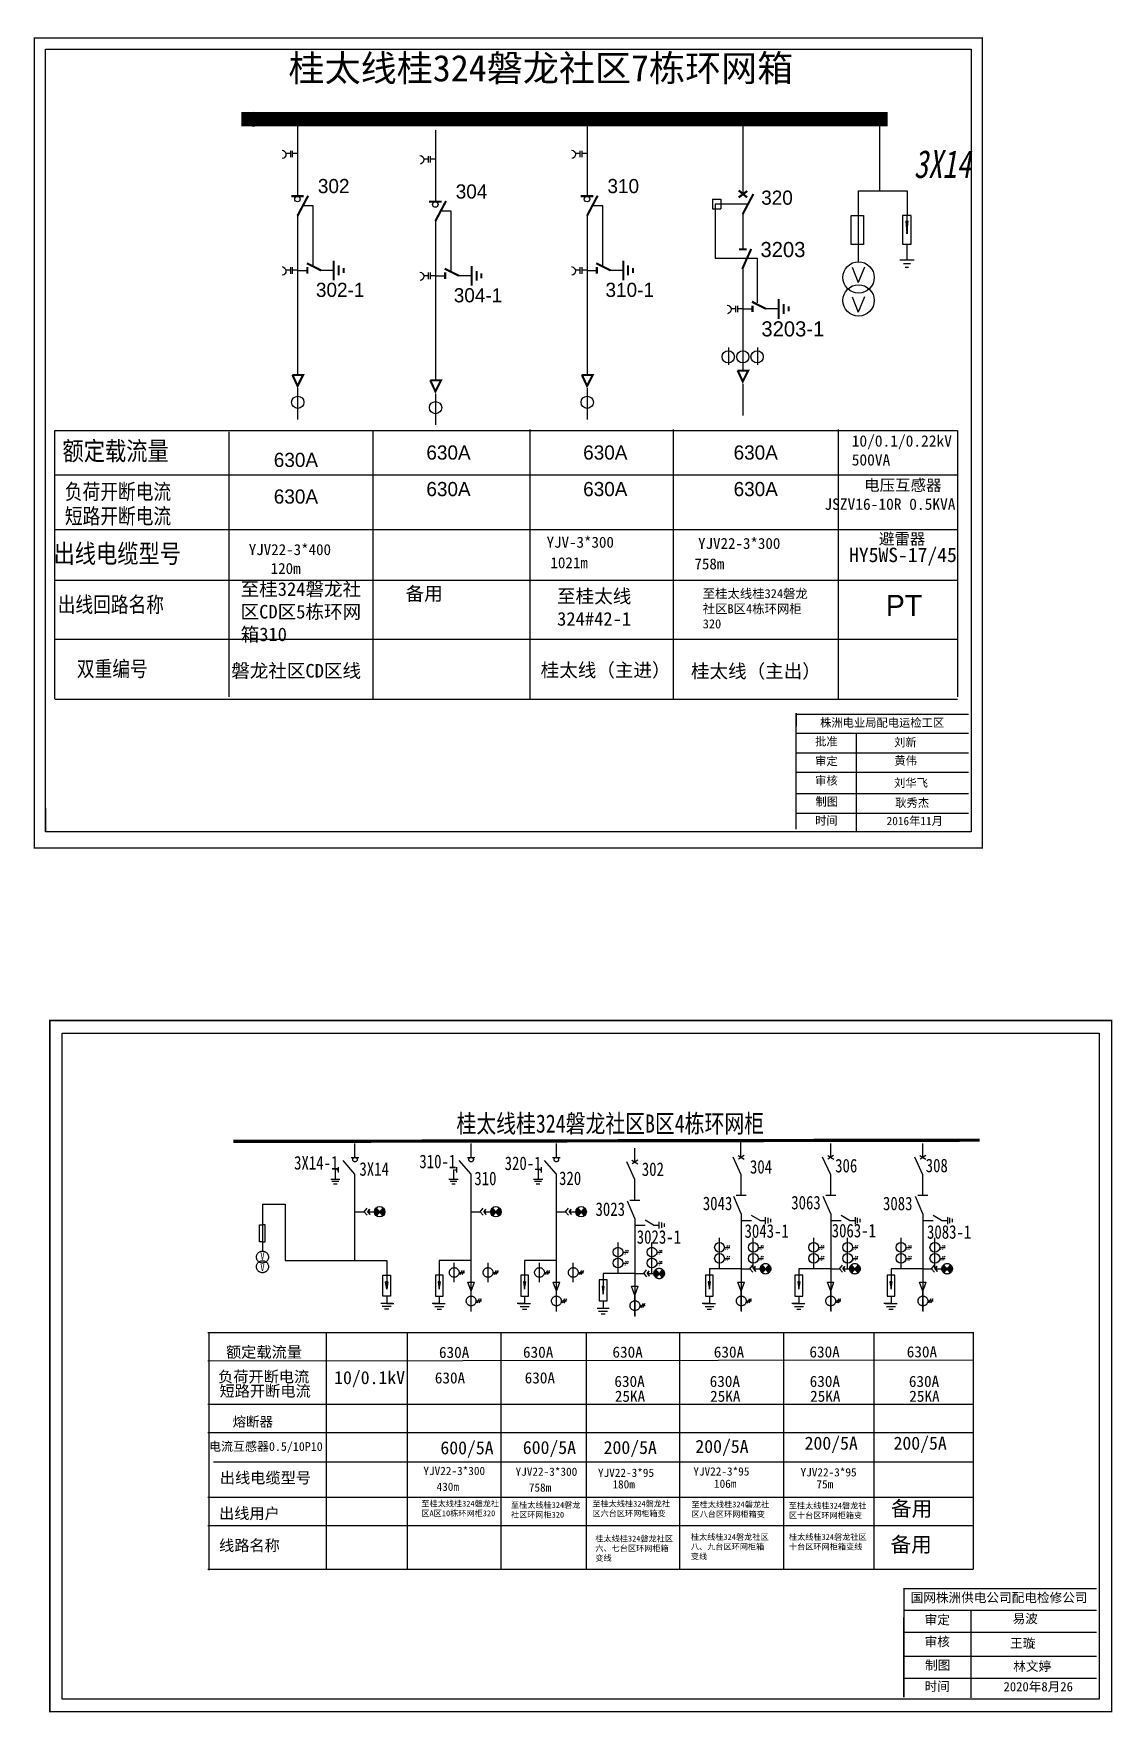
# Model space of a CAD drawing. Extents: x 1039 to 1471, y -261 to -62.
# Drawn here: x 1038.6 to 1166.1, y -260.8 to -62.3 of the extents above; entities that cross this region are included whole.
import ezdxf
from ezdxf.enums import TextEntityAlignment as Align

# ---------------------------------------------------------------- set-up
doc = ezdxf.new("R2010")
doc.units = 0
doc.header["$LTSCALE"] = 5
for name, pattern in [('ACAD_ISO02W100', [15, 12, -3]), ('CENTER', [50.8, 31.75, -6.35, 6.35, -6.35]), ('HIDDEN', [0.375, 0.25, -0.125]), ('JIS_02_1.2', [2.5, 1.25, -1.25])]:
    doc.linetypes.add(name, pattern=pattern)
doc.layers.get('0').update_dxf_attribs({"linetype": 'CONTINUOUS'})
doc.layers.add('2', color=7, linetype='CONTINUOUS')
doc.layers.add('MiniCADLayer', color=7, linetype='CONTINUOUS', lineweight=20)
doc.layers.add('粗实线', color=7, linetype='CONTINUOUS', lineweight=30)
doc.styles.add('HZ', font='', dxfattribs={"width": 0.75, "oblique": 9.998114})
doc.styles.add('hztxt_txtstyle_0.00_0_0', font='', dxfattribs={"bigfont": 'hztxt.shx'})
doc.styles.add('hztxt_txtstyle_1.88_0_0', font='', dxfattribs={"height": 1.875, "bigfont": 'hztxt.shx'})
doc.styles.add('hztxt_txtstyle_2.00_0_0', font='', dxfattribs={"height": 2, "bigfont": 'hztxt.shx'})
doc.styles.add('hztxt_txtstyle_2.34_0_0', font='', dxfattribs={"height": 2.34375, "bigfont": 'hztxt.shx'})
doc.styles.add('hztxt_txtstyle_2.81_0_0', font='', dxfattribs={"height": 2.8125, "bigfont": 'hztxt.shx'})
doc.styles.add('SimSun_txtstyle_1.50_0_0', font='', dxfattribs={"height": 1.5})
doc.styles.add('SimSun_txtstyle_1.91_0_0', font='', dxfattribs={"height": 1.905786})
doc.styles.add('SimSun_txtstyle_150.00_0_0150', font='', dxfattribs={"height": 150})
doc.styles.get("Standard").update_dxf_attribs({"font": '', "width": 0.8})
doc.styles.add('字体', font='', dxfattribs={"height": 2.5})
doc.styles.add('宋体', font='', dxfattribs={"width": 0.8})
doc.styles.add('黑体', font='simhei.ttf', dxfattribs={"width": 0.8})
doc.styles.get('HZ').set_extended_font_data('楷体_GB2312')
doc.styles.get('hztxt_txtstyle_0.00_0_0').set_extended_font_data('hztxt')
doc.styles.get('hztxt_txtstyle_1.88_0_0').set_extended_font_data('hztxt')
doc.styles.get('hztxt_txtstyle_2.00_0_0').set_extended_font_data('hztxt')
doc.styles.get('hztxt_txtstyle_2.34_0_0').set_extended_font_data('hztxt')
doc.styles.get('hztxt_txtstyle_2.81_0_0').set_extended_font_data('hztxt')
doc.styles.get('SimSun_txtstyle_1.50_0_0').set_extended_font_data('SimSun')
doc.styles.get('SimSun_txtstyle_1.91_0_0').set_extended_font_data('SimSun')
doc.styles.get('SimSun_txtstyle_150.00_0_0150').set_extended_font_data('SimSun')
doc.styles.get('Standard').set_extended_font_data('楷体_GB2312')
doc.styles.get('字体').set_extended_font_data('楷体_GB2312')
doc.styles.get('宋体').set_extended_font_data('SimSun')

# ---------------------------------------------------------------- blocks, each defined once
blk = doc.blocks.new('电流互感器')
at = {"layer": '粗实线', "lineweight": -3}
blk.add_line((15854, 52763), (15854, 52946), dxfattribs=at)
at = {"layer": '粗实线', "linetype": 'ByBlock', "ltscale": 0.2}
for p, q in [((15900, 52855), (15951, 52855)), ((15931, 52874), (15908, 52835)), ((15949, 52874), (15926, 52835))]:
    blk.add_line(p, q, dxfattribs=at)
at = {"layer": '粗实线', "lineweight": -3}
blk.add_circle((15854, 52855), 46.1, dxfattribs=at)
blk = doc.blocks.new('带电显示器')
at = {"layer": '粗实线', "lineweight": -3}
blk.add_hatch(color=256, dxfattribs=at).paths.add_polyline_path([(15820, 53430), (15829, 53455), (15809, 53430), (15829, 53405)])
at = {"layer": '粗实线'}
h = blk.add_hatch(color=256, dxfattribs=at)
h.paths.add_polyline_path([(15955, 53468, -0.220516), (15973, 53430, -0.220516), (15955, 53392), (15923, 53430)])
h.paths.add_polyline_path([(15891, 53392, -0.220516), (15874, 53430, -0.220516), (15891, 53468), (15923, 53430)])
for p, q in [((15694, 53430), (15776, 53430)), ((15776, 53430), (15804, 53463)), ((15776, 53430), (15804, 53396)), ((15809, 53430), (15829, 53455)), ((15809, 53430), (15829, 53405)), ((15809, 53430), (15876, 53430)), ((15955, 53392), (15891, 53468)), ((15955, 53468), (15891, 53392))]:
    blk.add_line(p, q, dxfattribs=at)
at = {"layer": '粗实线', "lineweight": -3}
for p, q in [((15809, 53430), (15816, 53430)), ((15820, 53430), (15829, 53455)), ((15820, 53430), (15829, 53405))]:
    blk.add_line(p, q, dxfattribs=at)
at = {"layer": '粗实线'}
blk.add_circle((15923, 53430), 49.7, dxfattribs=at)
blk = doc.blocks.new('接地刀')
at = {"layer": '粗实线', "color": 0}
for p, q in [((15477, 53739), (15565, 53739)), ((15488, 53719), (15553, 53719)), ((15521, 53827), (15521, 53739)), ((15504, 53694), (15537, 53694))]:
    blk.add_line(p, q, dxfattribs=at)
at = {"layer": '粗实线', "color": 0, "linetype": 'HIDDEN'}
blk.add_line((15521, 53827), (15549, 53827), dxfattribs=at)
at = {"layer": '粗实线'}
blk.add_line((15549, 53853), (15549, 53802), dxfattribs=at)
blk = doc.blocks.new('JD')
for points in [[(-2, 0.2), (-2, -0.2), (2, 0.2), (2, -0.2)], [(1, -1.2), (1, -0.8), (-1, -1.2), (-1, -0.8)], [(-0.5, -1.8), (-0.5, -2.2), (0.5, -1.8), (0.5, -2.2)]]:
    blk.add_trace(points)

msp = doc.modelspace()

# ---------------------------------------------------------------- hatches: boundary and pattern name
at = {"linetype": 'ACAD_ISO02W100'}
h = msp.add_hatch(color=7, dxfattribs=at)
h.paths.add_polyline_path([(1112.96, -208.4, -0.220516), (1113.18, -208.87, -0.220516), (1112.96, -209.34), (1112.56, -208.87)])
h.paths.add_polyline_path([(1112.16, -209.34, -0.220516), (1111.94, -208.87, -0.220516), (1112.16, -208.4), (1112.56, -208.87)])
at = {"linetype": 'ACAD_ISO02W100', "lineweight": -3}
for points in [[(1123.84, -208.31), (1123.96, -208.62), (1123.7, -208.31), (1123.96, -208)], [(1134.4, -208.31), (1134.52, -208.62), (1134.26, -208.31), (1134.52, -208)], [(1145.3, -208.31), (1145.41, -208.62), (1145.15, -208.31), (1145.41, -208)], [(1111.27, -208.87), (1111.39, -209.18), (1111.13, -208.87), (1111.39, -208.56)]]:
    msp.add_hatch(color=7, dxfattribs=at).paths.add_polyline_path(points)
at = {"linetype": 'ACAD_ISO02W100'}
h = msp.add_hatch(color=7, dxfattribs=at)
h.paths.add_polyline_path([(1125.53, -207.84, -0.220516), (1125.75, -208.31, -0.220516), (1125.53, -208.79), (1125.13, -208.31)])
h.paths.add_polyline_path([(1124.73, -208.79, -0.220516), (1124.51, -208.31, -0.220516), (1124.73, -207.84), (1125.13, -208.31)])
h = msp.add_hatch(color=7, dxfattribs=at)
h.paths.add_polyline_path([(1136.09, -207.84, -0.220516), (1136.31, -208.31, -0.220516), (1136.09, -208.79), (1135.69, -208.31)])
h.paths.add_polyline_path([(1135.29, -208.79, -0.220516), (1135.07, -208.31, -0.220516), (1135.29, -207.84), (1135.69, -208.31)])
h = msp.add_hatch(color=7, dxfattribs=at)
h.paths.add_polyline_path([(1146.99, -207.84, -0.220516), (1147.21, -208.31, -0.220516), (1146.99, -208.79), (1146.59, -208.31)])
h.paths.add_polyline_path([(1146.18, -208.79, -0.220516), (1145.96, -208.31, -0.220516), (1146.18, -207.84), (1146.59, -208.31)])
for points in [[(1080.37, -210.74), (1080.5, -209.85), (1080.37, -209.85), (1080.23, -209.85)], [(1086.58, -210.74), (1086.45, -209.85), (1086.58, -209.85), (1086.72, -209.85)], [(1096.66, -210.74), (1096.52, -209.85), (1096.66, -209.85), (1096.79, -209.85)], [(1118.51, -210.74), (1118.37, -209.85), (1118.51, -209.85), (1118.64, -209.85)], [(1129.07, -210.74), (1128.94, -209.85), (1129.07, -209.85), (1129.21, -209.85)], [(1139.96, -210.74), (1139.83, -209.85), (1139.96, -209.85), (1140.1, -209.85)], [(1105.94, -211.3), (1105.81, -210.4), (1105.94, -210.4), (1106.08, -210.4)]]:
    msp.add_hatch(color=7, dxfattribs=at).paths.add_polyline_path(points)

# ---------------------------------------------------------------- linework, layer by layer
for p, q in [((1069.82, -73.07), (1069.82, -81.48)), ((1104.04, -73.07), (1104.04, -81.48)), ((1122.43, -72.81), (1122.43, -81.29)), ((1086.11, -73.71), (1086.11, -82.12)), ((1118.86, -81.87), (1118.86, -82.99)), ((1118.86, -81.87), (1119.86, -81.87)), ((1118.86, -82.99), (1119.86, -82.99)), ((1119.86, -81.87), (1119.86, -82.99)), ((1069.82, -83.76), (1069.82, -102.69)), ((1086.11, -84.4), (1086.11, -103.33)), ((1104.04, -83.76), (1104.04, -102.69)), ((1122.43, -83.57), (1122.43, -87.72)), ((1069.82, -90.28), (1070.98, -90.28)), ((1072.5, -90.25), (1074.07, -90.25)), ((1086.11, -90.92), (1087.27, -90.92)), ((1088.79, -90.89), (1090.36, -90.89)), ((1104.04, -90.28), (1105.2, -90.28)), ((1106.71, -90.25), (1108.29, -90.25)), ((1122.43, -89.8), (1122.43, -102.05)), ((1122.43, -94.83), (1123.59, -94.83)), ((1125.1, -94.8), (1126.68, -94.8)), ((1120.77, -99.39), (1120.77, -101.43)), ((1124.17, -99.39), (1124.17, -101.43)), ((1097.29, -109.11), (1097.29, -140.99)), ((1114.21, -109.11), (1114.21, -140.99)), ((1133.72, -109.11), (1133.72, -140.99)), ((1041.15, -140.93), (1041.16, -109.21)), ((1041.16, -109.21), (1147.83, -109.21)), ((1061.69, -109.38), (1061.69, -140.68)), ((1147.83, -109.21), (1147.83, -140.68)), ((1041.21, -114.44), (1147.84, -114.44)), ((1041.21, -120.93), (1147.84, -120.93)), ((1041.21, -126.9), (1147.84, -126.9)), ((1147.83, -133.93), (1041.15, -133.93)), ((1147.83, -141), (1041.15, -141)), ((1149.43, -156.65), (1040.03, -156.65))]:
    msp.add_line(p, q)
at = {"linetype": 'ByBlock'}
msp.add_line((1136.07, -80.87), (1136.07, -89.26), dxfattribs=at)
at = {"linetype": 'ACAD_ISO02W100'}
for p, q in [((1119.18, -82.45), (1119.18, -88.84)), ((1122.93, -82.45), (1119.18, -82.45)), ((1119.18, -88.84), (1124.13, -88.84)), ((1124.13, -88.84), (1124.13, -94.11))]:
    msp.add_line(p, q, dxfattribs=at)
at = {"linetype": 'CENTER'}
for p, q in [((1069.83, -104.22), (1069.83, -107.9)), ((1086.12, -104.86), (1086.12, -108.54)), ((1104.04, -104.22), (1104.04, -107.9)), ((1122.44, -103.7), (1122.44, -107.42))]:
    msp.add_line(p, q, dxfattribs=at)
at = {"color": 0, "linetype": 'Continuous'}
for p, q in [((1078.71, -109.2), (1078.71, -140.98)), ((1141.49, -246.1), (1164.24, -246.1)), ((1141.49, -248.69), (1164.24, -248.69)), ((1149.39, -248.75), (1149.39, -259.03)), ((1141.49, -251.28), (1164.24, -251.28)), ((1141.49, -254.11), (1164.24, -254.11)), ((1141.49, -256.7), (1164.24, -256.7))]:
    msp.add_line(p, q, dxfattribs=at)
at = {"color": 7, "linetype": 'Continuous'}
for p, q in [((1128.8, -144.99), (1149.12, -144.99)), ((1135.85, -144.99), (1135.85, -156.54)), ((1128.8, -147.31), (1149.12, -147.31)), ((1128.8, -149.62), (1149.12, -149.62)), ((1128.8, -152.14), (1149.12, -152.14)), ((1128.8, -154.46), (1149.12, -154.46))]:
    msp.add_line(p, q, dxfattribs=at)
at = {"color": 1}
msp.add_line((1040.03, -153.86), (1040.03, -156.65), dxfattribs=at)
at = {"color": 7, "linetype": 'ACAD_ISO02W100'}
for p, q in [((1076.61, -195.14), (1076.61, -193.52)), ((1090.34, -195.14), (1090.34, -193.52)), ((1100.42, -195.14), (1100.42, -193.52)), ((1100.42, -195.14), (1100.42, -193.52)), ((1109.7, -195.69), (1109.7, -194.07)), ((1109.7, -195.69), (1109.7, -194.07)), ((1122.21, -195.01), (1122.21, -193.39)), ((1132.83, -195.14), (1132.83, -193.52)), ((1132.83, -195.14), (1132.83, -193.52)), ((1143.73, -195.14), (1143.73, -193.52)), ((1143.73, -195.14), (1143.73, -193.52)), ((1076.61, -197.12), (1075.21, -195.52)), ((1076.17, -195.14), (1077.05, -195.14)), ((1090.34, -197.12), (1088.94, -195.52)), ((1089.9, -195.14), (1090.78, -195.14)), ((1100.42, -197.12), (1099.01, -195.52)), ((1099.97, -195.14), (1100.86, -195.14)), ((1109.7, -197.77), (1108.75, -195.68)), ((1109.35, -195.47), (1110.06, -195.91)), ((1110.04, -195.48), (1109.36, -195.91)), ((1122.27, -197.22), (1121.32, -195.13)), ((1121.91, -194.92), (1122.62, -195.35)), ((1122.6, -194.92), (1121.93, -195.35)), ((1132.83, -197.22), (1131.88, -195.13)), ((1132.48, -194.92), (1133.19, -195.35)), ((1133.17, -194.92), (1132.49, -195.35)), ((1143.73, -197.22), (1142.77, -195.13)), ((1143.37, -194.92), (1144.08, -195.35)), ((1144.06, -194.92), (1143.39, -195.35)), ((1076.61, -207.35), (1076.61, -197.12)), ((1090.34, -213.38), (1090.34, -197.12)), ((1100.42, -213.38), (1100.42, -197.12)), ((1109.7, -200.19), (1109.7, -197.77)), ((1122.27, -199.63), (1122.27, -197.22)), ((1132.83, -199.63), (1132.83, -197.22)), ((1143.73, -199.63), (1143.73, -197.22)), ((1109.7, -202.37), (1108.83, -200.33)), ((1109.11, -200.19), (1110.29, -200.19)), ((1122.27, -201.81), (1121.39, -199.77)), ((1121.68, -199.63), (1122.86, -199.63)), ((1132.83, -201.81), (1131.96, -199.77)), ((1132.24, -199.63), (1133.42, -199.63)), ((1143.73, -201.81), (1142.85, -199.77)), ((1143.13, -199.63), (1144.32, -199.63)), ((1065.68, -200.68), (1065.68, -206.22)), ((1065.68, -200.68), (1068.38, -200.68)), ((1068.38, -200.68), (1068.38, -207.35)), ((1109.7, -202.37), (1109.7, -213.94)), ((1122.27, -201.81), (1122.27, -213.38)), ((1124.48, -202.61), (1123.49, -202.01)), ((1125.09, -202.2), (1125.09, -203.02)), ((1125.4, -202.29), (1125.4, -202.93)), ((1125.72, -202.42), (1125.72, -202.79)), ((1132.83, -201.81), (1132.83, -213.38)), ((1135.04, -202.61), (1134.05, -202.01)), ((1135.71, -202.2), (1135.71, -203.02)), ((1135.96, -202.29), (1135.96, -202.93)), ((1136.28, -202.42), (1136.28, -202.79)), ((1143.73, -201.81), (1143.73, -213.38)), ((1145.94, -202.61), (1144.94, -202.01)), ((1146.62, -202.2), (1146.62, -203.02)), ((1146.86, -202.29), (1146.86, -202.93)), ((1147.17, -202.42), (1147.17, -202.79)), ((1065.35, -205.12), (1065.35, -203.11)), ((1065.35, -203.11), (1065.68, -203.11)), ((1066.02, -203.11), (1065.68, -203.11)), ((1066.02, -205.12), (1066.02, -203.11)), ((1109.7, -203.17), (1110.92, -203.17)), ((1111.91, -203.17), (1110.92, -202.57)), ((1111.91, -203.17), (1112.52, -203.17)), ((1111.91, -203.17), (1112.53, -203.17)), ((1112.53, -202.76), (1112.53, -203.57)), ((1112.83, -202.85), (1112.83, -203.48)), ((1113.15, -202.98), (1113.15, -203.35)), ((1122.27, -202.61), (1123.49, -202.61)), ((1124.48, -202.61), (1125.09, -202.61)), ((1124.48, -202.61), (1125.09, -202.61)), ((1132.83, -202.61), (1134.05, -202.61)), ((1135.04, -202.61), (1135.66, -202.61)), ((1135.04, -202.61), (1135.66, -202.61)), ((1143.73, -202.61), (1144.95, -202.61)), ((1145.94, -202.61), (1146.55, -202.61)), ((1145.94, -202.61), (1146.55, -202.61)), ((1065.68, -205.12), (1065.35, -205.12)), ((1065.68, -205.12), (1066.02, -205.12)), ((1068.38, -207.35), (1076.61, -207.35)), ((1076.61, -207.35), (1080.37, -207.35)), ((1080.37, -207.35), (1080.37, -210.29)), ((1090.34, -207.35), (1086.58, -207.35)), ((1086.58, -207.35), (1086.58, -210.29)), ((1100.42, -207.35), (1096.66, -207.35)), ((1096.66, -207.35), (1096.66, -210.29)), ((1112.96, -208.4), (1112.16, -209.34)), ((1112.96, -209.34), (1112.16, -208.4)), ((1122.27, -208.31), (1118.51, -208.31)), ((1118.51, -208.31), (1118.51, -210.29)), ((1122.27, -208.31), (1123.29, -208.31)), ((1123.29, -208.31), (1123.64, -207.9)), ((1123.29, -208.31), (1123.64, -208.73)), ((1123.7, -208.31), (1123.96, -208)), ((1123.7, -208.31), (1124.54, -208.31)), ((1123.7, -208.31), (1123.96, -208.62)), ((1125.53, -207.84), (1124.73, -208.79)), ((1125.53, -208.79), (1124.73, -207.84)), ((1132.83, -208.31), (1129.07, -208.31)), ((1129.07, -208.31), (1129.07, -210.29)), ((1132.83, -208.31), (1133.86, -208.31)), ((1133.86, -208.31), (1134.21, -207.9)), ((1133.86, -208.31), (1134.21, -208.73)), ((1134.26, -208.31), (1134.52, -208)), ((1134.26, -208.31), (1135.1, -208.31)), ((1134.26, -208.31), (1134.52, -208.62)), ((1136.09, -207.84), (1135.29, -208.79)), ((1136.09, -208.79), (1135.29, -207.84)), ((1143.73, -208.31), (1139.96, -208.31)), ((1139.96, -208.31), (1139.96, -210.29)), ((1143.73, -208.31), (1144.75, -208.31)), ((1144.75, -208.31), (1145.1, -207.9)), ((1144.75, -208.31), (1145.1, -208.73)), ((1145.15, -208.31), (1145.41, -208)), ((1145.15, -208.31), (1146, -208.31)), ((1145.15, -208.31), (1145.41, -208.62)), ((1146.99, -207.84), (1146.18, -208.79)), ((1146.99, -208.79), (1146.18, -207.84)), ((1079.91, -209.07), (1080.82, -209.07)), ((1079.91, -211.54), (1079.91, -209.07)), ((1080.37, -209.85), (1080.23, -209.85)), ((1080.37, -210.74), (1080.23, -209.85)), ((1080.37, -209.85), (1080.5, -209.85)), ((1080.5, -209.85), (1080.37, -210.74)), ((1080.82, -209.07), (1080.82, -211.54)), ((1086.12, -209.07), (1086.12, -211.54)), ((1087.04, -209.07), (1086.12, -209.07)), ((1086.45, -209.85), (1086.58, -210.74)), ((1086.58, -209.85), (1086.45, -209.85)), ((1086.58, -210.74), (1086.72, -209.85)), ((1086.58, -209.85), (1086.72, -209.85)), ((1087.04, -211.54), (1087.04, -209.07)), ((1090.34, -210.98), (1089.95, -209.89)), ((1089.95, -209.89), (1090.73, -209.89)), ((1090.34, -210.98), (1090.73, -209.89)), ((1096.2, -209.07), (1096.2, -211.54)), ((1097.11, -209.07), (1096.2, -209.07)), ((1096.52, -209.85), (1096.66, -210.74)), ((1096.66, -209.85), (1096.52, -209.85)), ((1096.66, -210.74), (1096.79, -209.85)), ((1096.66, -209.85), (1096.79, -209.85)), ((1097.11, -211.54), (1097.11, -209.07)), ((1100.02, -209.89), (1100.81, -209.89)), ((1100.42, -210.98), (1100.02, -209.89)), ((1100.42, -210.98), (1100.81, -209.89)), ((1105.48, -209.63), (1105.48, -212.09)), ((1106.4, -209.63), (1105.48, -209.63)), ((1109.7, -208.87), (1105.94, -208.87)), ((1105.94, -208.87), (1105.94, -210.85)), ((1106.4, -212.09), (1106.4, -209.63)), ((1109.7, -211.46), (1109.31, -210.37)), ((1109.31, -210.37), (1110.09, -210.37)), ((1109.7, -208.87), (1110.73, -208.87)), ((1109.7, -211.46), (1110.09, -210.37)), ((1110.73, -208.87), (1111.08, -208.45)), ((1110.73, -208.87), (1111.08, -209.28)), ((1111.13, -208.87), (1111.39, -208.56)), ((1111.13, -208.87), (1111.97, -208.87)), ((1111.13, -208.87), (1111.39, -209.18)), ((1118.05, -209.07), (1118.05, -211.54)), ((1118.96, -209.07), (1118.05, -209.07)), ((1118.37, -209.85), (1118.51, -210.74)), ((1118.51, -209.85), (1118.37, -209.85)), ((1118.51, -210.74), (1118.64, -209.85)), ((1118.51, -209.85), (1118.64, -209.85)), ((1118.96, -211.54), (1118.96, -209.07)), ((1122.27, -210.98), (1121.87, -209.89)), ((1121.87, -209.89), (1122.66, -209.89)), ((1122.27, -210.98), (1122.66, -209.89)), ((1128.61, -209.07), (1128.61, -211.54)), ((1129.53, -209.07), (1128.61, -209.07)), ((1128.94, -209.85), (1129.07, -210.74)), ((1129.07, -209.85), (1128.94, -209.85)), ((1129.07, -210.74), (1129.21, -209.85)), ((1129.07, -209.85), (1129.21, -209.85)), ((1129.53, -211.54), (1129.53, -209.07)), ((1132.83, -210.98), (1132.44, -209.89)), ((1132.44, -209.89), (1133.22, -209.89)), ((1132.83, -210.98), (1133.22, -209.89)), ((1139.51, -209.07), (1139.51, -211.54)), ((1140.42, -209.07), (1139.51, -209.07)), ((1139.83, -209.85), (1139.96, -210.74)), ((1139.96, -209.85), (1139.83, -209.85)), ((1139.96, -210.74), (1140.1, -209.85)), ((1139.96, -209.85), (1140.1, -209.85)), ((1140.42, -211.54), (1140.42, -209.07)), ((1143.73, -210.98), (1143.33, -209.89)), ((1143.33, -209.89), (1144.12, -209.89)), ((1143.73, -210.98), (1144.12, -209.89)), ((1080.82, -211.54), (1079.91, -211.54)), ((1080.37, -211.54), (1080.37, -212.41)), ((1086.12, -211.54), (1087.04, -211.54)), ((1086.58, -211.54), (1086.58, -212.41)), ((1096.2, -211.54), (1097.11, -211.54)), ((1096.66, -211.54), (1096.66, -212.41)), ((1105.48, -212.09), (1106.4, -212.09)), ((1105.81, -210.4), (1105.94, -211.3)), ((1105.94, -210.4), (1105.81, -210.4)), ((1105.94, -211.3), (1106.08, -210.4)), ((1105.94, -210.4), (1106.08, -210.4)), ((1105.94, -212.09), (1105.94, -212.96)), ((1118.05, -211.54), (1118.96, -211.54)), ((1118.51, -211.54), (1118.51, -212.41)), ((1128.61, -211.54), (1129.53, -211.54)), ((1129.07, -211.54), (1129.07, -212.41)), ((1139.51, -211.54), (1140.42, -211.54)), ((1139.96, -211.54), (1139.96, -212.41)), ((1081.08, -212.41), (1079.66, -212.41)), ((1080.9, -212.76), (1079.84, -212.76)), ((1080.62, -213.08), (1080.12, -213.08)), ((1080.37, -212.41), (1081.22, -212.41)), ((1086.58, -212.41), (1085.72, -212.41)), ((1085.87, -212.41), (1087.29, -212.41)), ((1086.05, -212.76), (1087.11, -212.76)), ((1086.33, -213.08), (1086.83, -213.08)), ((1096.66, -212.41), (1095.8, -212.41)), ((1095.95, -212.41), (1097.36, -212.41)), ((1096.13, -212.76), (1097.19, -212.76)), ((1096.4, -213.08), (1096.91, -213.08)), ((1105.23, -212.96), (1106.65, -212.96)), ((1105.41, -213.32), (1106.47, -213.32)), ((1105.69, -213.63), (1106.19, -213.63)), ((1118.51, -212.41), (1117.65, -212.41)), ((1117.8, -212.41), (1119.21, -212.41)), ((1117.98, -212.76), (1119.04, -212.76)), ((1118.25, -213.08), (1118.76, -213.08)), ((1129.07, -212.41), (1128.22, -212.41)), ((1128.36, -212.41), (1129.78, -212.41)), ((1128.54, -212.76), (1129.6, -212.76)), ((1128.82, -213.08), (1129.32, -213.08)), ((1139.96, -212.41), (1139.11, -212.41)), ((1139.26, -212.41), (1140.67, -212.41)), ((1139.43, -212.76), (1140.49, -212.76)), ((1139.71, -213.08), (1140.22, -213.08))]:
    msp.add_line(p, q, dxfattribs=at)
at = {"color": 7, "linetype": 'ACAD_ISO02W100', "lineweight": -3}
for p, q in [((1088.34, -209.89), (1088.34, -207.61)), ((1092.34, -209.89), (1092.34, -207.61)), ((1098.42, -209.89), (1098.42, -207.61)), ((1102.41, -209.89), (1102.41, -207.61)), ((1123.7, -208.31), (1123.79, -208.31)), ((1123.84, -208.31), (1123.96, -208)), ((1123.84, -208.31), (1123.96, -208.62)), ((1134.26, -208.31), (1134.35, -208.31)), ((1134.4, -208.31), (1134.52, -208)), ((1134.4, -208.31), (1134.52, -208.62)), ((1145.15, -208.31), (1145.25, -208.31)), ((1145.3, -208.31), (1145.41, -208)), ((1145.3, -208.31), (1145.41, -208.62)), ((1111.13, -208.87), (1111.22, -208.87)), ((1111.27, -208.87), (1111.39, -208.56)), ((1111.27, -208.87), (1111.39, -209.18)), ((1090.34, -213.26), (1090.34, -210.98)), ((1100.42, -213.26), (1100.42, -210.98)), ((1109.7, -213.82), (1109.7, -211.53)), ((1122.27, -213.26), (1122.27, -210.98)), ((1132.83, -213.26), (1132.83, -210.98)), ((1143.73, -213.26), (1143.73, -210.98))]:
    msp.add_line(p, q, dxfattribs=at)
at = {"color": 7, "linetype": 'ACAD_ISO02W100', "ltscale": 0.2}
for p, q in [((1090.34, -209.89), (1090.34, -207.35)), ((1100.42, -209.89), (1100.42, -207.35)), ((1088.92, -208.75), (1089.56, -208.75)), ((1089.3, -208.51), (1089.02, -209)), ((1089.52, -208.51), (1089.24, -209)), ((1092.92, -208.75), (1093.55, -208.75)), ((1093.3, -208.51), (1093.01, -209)), ((1093.52, -208.51), (1093.23, -209)), ((1098.99, -208.75), (1099.63, -208.75)), ((1099.38, -208.51), (1099.09, -209)), ((1099.6, -208.51), (1099.31, -209)), ((1102.99, -208.75), (1103.63, -208.75)), ((1103.37, -208.51), (1103.09, -209)), ((1103.6, -208.51), (1103.31, -209)), ((1090.92, -212.12), (1091.55, -212.12)), ((1091.3, -211.87), (1091.01, -212.36)), ((1091.52, -211.87), (1091.24, -212.36)), ((1100.99, -212.12), (1101.63, -212.12)), ((1101.38, -211.87), (1101.09, -212.36)), ((1101.6, -211.87), (1101.31, -212.36)), ((1122.84, -212.12), (1123.48, -212.12)), ((1123.23, -211.87), (1122.94, -212.36)), ((1123.45, -211.87), (1123.16, -212.36)), ((1133.41, -212.12), (1134.04, -212.12)), ((1133.79, -211.87), (1133.5, -212.36)), ((1134.01, -211.87), (1133.73, -212.36)), ((1144.3, -212.12), (1144.94, -212.12)), ((1144.68, -211.87), (1144.4, -212.36)), ((1144.91, -211.87), (1144.62, -212.36)), ((1110.28, -212.67), (1110.91, -212.67)), ((1110.66, -212.43), (1110.37, -212.92)), ((1110.88, -212.43), (1110.6, -212.92))]:
    msp.add_line(p, q, dxfattribs=at)
at = {"color": 7}
for p, q in [((1059.24, -215.83), (1149.67, -215.85)), ((1059.36, -215.97), (1059.36, -243.96)), ((1073.2, -215.84), (1073.2, -243.83)), ((1082.8, -215.84), (1082.8, -243.83)), ((1093.86, -215.84), (1093.86, -243.83)), ((1103.92, -215.84), (1103.92, -243.83)), ((1114.96, -215.84), (1114.96, -243.83)), ((1127.25, -215.84), (1127.25, -243.83)), ((1137.93, -215.84), (1137.93, -243.83)), ((1149.67, -215.82), (1149.67, -243.83)), ((1059.24, -219.18), (1149.67, -219.07)), ((1059.24, -224.33), (1149.67, -224.33)), ((1059.24, -227.67), (1149.67, -227.67)), ((1059.9, -231.15), (1149.67, -231.15)), ((1059.24, -235.32), (1149.67, -235.32)), ((1059.24, -238.67), (1149.67, -238.67)), ((1059.24, -243.83), (1149.67, -243.83))]:
    msp.add_line(p, q, dxfattribs=at)
at = {"color": 7, "linetype": 'Continuous', "const_width": 0.163}
msp.add_lwpolyline([(1038.72, -62.8), (1150.75, -62.8), (1150.75, -158.56), (1038.72, -158.56)], close=True, dxfattribs=at)
at = {"linetype": 'Continuous'}
msp.add_lwpolyline([(1040.03, -156.65), (1040.03, -64.12), (1149.43, -64.12), (1149.43, -156.65), (1149.38, -156.65)], dxfattribs=at)
for points, const_width in [([(1063.17, -72.4), (1139.58, -72.4)], 1.67), ([(1069.82, -83.83), (1071.08, -81.45)], 0.251), ([(1104.04, -83.83), (1105.29, -81.45)], 0.251), ([(1121.95, -81.66), (1122.97, -80.9)], 0.251), ([(1121.96, -80.83), (1122.95, -81.65)], 0.251), ([(1122.43, -83.64), (1123.69, -81.26)], 0.251), ([(1069.08, -81.51), (1070.56, -81.51)], 0.251), ([(1085.37, -82.15), (1086.85, -82.15)], 0.251), ([(1086.11, -84.47), (1087.37, -82.08)], 0.251), ([(1103.3, -81.51), (1104.78, -81.51)], 0.251), ([(1121.98, -87.79), (1122.91, -87.79)], 0.251), ([(1122.38, -90.11), (1123.44, -87.74)], 0.251), ([(1070.92, -89.44), (1072.59, -90.28)], 0.251), ([(1070.98, -89.9), (1070.98, -90.67)], 0.251), ([(1087.21, -90.08), (1088.88, -90.92)], 0.251), ([(1087.27, -90.53), (1087.27, -91.31)], 0.251), ([(1105.13, -89.44), (1106.81, -90.28)], 0.251), ([(1105.2, -89.9), (1105.2, -90.67)], 0.251), ([(1123.53, -93.99), (1125.2, -94.83)], 0.251), ([(1123.59, -94.44), (1123.59, -95.22)], 0.251), ([(1069.21, -102.65), (1070.48, -102.65), (1069.83, -103.95), (1069.22, -102.63)], 0.251), ([(1085.5, -103.29), (1086.77, -103.29), (1086.12, -104.59), (1085.51, -103.27)], 0.251), ([(1103.42, -102.65), (1104.7, -102.65), (1104.04, -103.95), (1103.43, -102.63)], 0.251), ([(1121.82, -102.13), (1123.09, -102.13), (1122.44, -103.42), (1121.83, -102.1)], 0.251), ([(1062.23, -193.26), (1150.42, -193.11)], 0.384)]:
    msp.add_lwpolyline(points, dxfattribs=dict(const_width=const_width))
for points in [[(1068, -76.05, -0.877934), (1068.02, -77.07)], [(1084.29, -76.69, -0.877934), (1084.31, -77.71)], [(1102.21, -76.05, -0.877934), (1102.23, -77.07)], [(1068, -89.84, -0.877934), (1068.02, -90.86)], [(1084.29, -90.48, -0.877934), (1084.31, -91.49)], [(1102.21, -89.84, -0.877934), (1102.23, -90.86)], [(1120.61, -94.39, -0.877934), (1120.63, -95.4)]]:
    msp.add_lwpolyline(points, format="xyb")
for points in [[(1068.98, -76.48), (1068.45, -76.48)], [(1068.98, -76.13), (1068.98, -76.89)], [(1069.21, -76.13), (1069.21, -76.89)], [(1069.82, -76.48), (1069.21, -76.48)], [(1085.27, -77.12), (1084.74, -77.12)], [(1085.27, -76.77), (1085.27, -77.53)], [(1085.5, -76.77), (1085.5, -77.53)], [(1086.11, -77.12), (1085.5, -77.12)], [(1103.19, -76.48), (1102.66, -76.48)], [(1103.19, -76.13), (1103.19, -76.89)], [(1103.43, -76.13), (1103.43, -76.89)], [(1104.03, -76.48), (1103.43, -76.48)], [(1068.98, -90.27), (1068.45, -90.27)], [(1068.98, -89.92), (1068.98, -90.68)], [(1069.21, -89.92), (1069.21, -90.68)], [(1069.82, -90.27), (1069.21, -90.27)], [(1085.27, -90.91), (1084.74, -90.91)], [(1085.27, -90.55), (1085.27, -91.32)], [(1085.5, -90.55), (1085.5, -91.32)], [(1086.11, -90.91), (1085.5, -90.91)], [(1103.19, -90.27), (1102.66, -90.27)], [(1103.19, -89.92), (1103.19, -90.68)], [(1103.43, -89.92), (1103.43, -90.68)], [(1104.03, -90.27), (1103.43, -90.27)], [(1121.59, -94.82), (1121.06, -94.82)], [(1121.59, -94.46), (1121.59, -95.23)], [(1121.82, -94.46), (1121.82, -95.23)], [(1122.43, -94.82), (1121.82, -94.82)]]:
    msp.add_lwpolyline(points)
at = {"linetype": 'ACAD_ISO02W100'}
for points in [[(1071.69, -89.91), (1071.69, -82.66), (1070.44, -82.66)], [(1087.98, -90.55), (1087.98, -83.3), (1086.73, -83.3)], [(1105.9, -89.91), (1105.9, -82.66), (1104.65, -82.66)]]:
    msp.add_lwpolyline(points, dxfattribs=at)
at = {"linetype": 'ByBlock'}
for points in [[(1135.36, -89.9), (1136.08, -91.73)], [(1136.81, -89.9), (1136.08, -91.73)], [(1135.36, -93.39), (1136.08, -95.22)], [(1136.81, -93.39), (1136.08, -95.22)]]:
    msp.add_lwpolyline(points, dxfattribs=at)
at = {"color": 7, "linetype": 'Continuous', "const_width": 0.163}
for points in [[(1128.75, -142.62), (1128.74, -156.35)], [(1128.8, -142.78), (1149.12, -142.78)]]:
    msp.add_lwpolyline(points, dxfattribs=at)
at = {"color": 0, "linetype": 'Continuous', "const_width": 0.182}
msp.add_lwpolyline([(1040.55, -178.97), (1166.03, -178.97), (1166.03, -260.67), (1040.55, -260.67)], close=True, dxfattribs=at)
at = {"color": 0, "linetype": 'Continuous'}
msp.add_lwpolyline([(1042.03, -180.44), (1164.56, -180.44), (1164.56, -259.19), (1042.03, -259.19)], close=True, dxfattribs=at)
at = {"color": 0, "linetype": 'Continuous', "const_width": 0.182}
msp.add_lwpolyline([(1141.49, -246.05), (1141.48, -258.99)], dxfattribs=at)
for centre, radius in [((1064.63, -72.42), 0.833), ((1069.82, -81.86), 0.322), ((1086.11, -82.5), 0.322), ((1104.04, -81.86), 0.322), ((1120.73, -100.5), 0.725), ((1122.45, -100.5), 0.725), ((1124.13, -100.5), 0.725), ((1069.85, -105.88), 0.725), ((1104.06, -105.88), 0.725), ((1086.14, -106.51), 0.725)]:
    msp.add_circle(centre, radius)
at = {"color": 7, "linetype": 'ACAD_ISO02W100'}
for centre, radius in [((1076.61, -195.4), 0.266), ((1090.34, -195.4), 0.266), ((1100.42, -195.4), 0.266), ((1065.68, -206.93), 0.71), ((1065.68, -208.07), 0.71), ((1112.56, -208.87), 0.621), ((1125.13, -208.31), 0.621), ((1135.69, -208.31), 0.621), ((1146.59, -208.31), 0.621)]:
    msp.add_circle(centre, radius, dxfattribs=at)
at = {"color": 7, "linetype": 'ACAD_ISO02W100', "lineweight": -3}
for centre in [(1088.34, -208.75), (1092.34, -208.75), (1098.42, -208.75), (1102.41, -208.75), (1090.34, -212.12), (1100.42, -212.12), (1109.7, -212.67), (1122.27, -212.12), (1132.83, -212.12), (1143.73, -212.12)]:
    msp.add_circle(centre, 0.576, dxfattribs=at)
at = {"linetype": 'ByBlock'}
for points in [[(1142.7, -88.97), (1142.7, -89.14), (1140.99, -88.97), (1140.99, -89.14)], [(1141.42, -89.57), (1141.42, -89.4), (1142.27, -89.57), (1142.27, -89.4)], [(1142.06, -89.83), (1142.06, -90), (1141.63, -89.83), (1141.63, -90)]]:
    msp.add_trace(points, dxfattribs=at)
at = {"layer": '2', "linetype": 'ByBlock'}
for p, q in [((1138.58, -73.24), (1138.58, -80.84)), ((1136.07, -80.87), (1141.85, -80.87)), ((1141.85, -80.87), (1141.85, -82.89)), ((1141.85, -82.55), (1141.85, -83.79)), ((1141.33, -83.8), (1141.33, -87.2)), ((1142.33, -83.8), (1141.33, -83.8)), ((1141.85, -85.93), (1141.75, -84.41)), ((1141.82, -85.98), (1141.97, -84.41)), ((1141.84, -83.76), (1141.85, -85.98)), ((1142.35, -87.2), (1142.35, -83.82)), ((1141.33, -87.2), (1142.35, -87.2)), ((1141.85, -89.06), (1141.85, -87.3))]:
    msp.add_line(p, q, dxfattribs=at)
msp.add_lwpolyline([(1135.25, -83.79), (1136.71, -83.79), (1136.71, -87.23), (1135.25, -87.23)], close=True, dxfattribs=at)
for centre in [(1136.12, -91.12), (1136.12, -93.84)]:
    msp.add_circle(centre, 1.86, dxfattribs=at)

# ---------------------------------------------------------------- block references
at = {"xscale": 0.5859210065637939, "yscale": 0.5859210065637939, "zscale": 0.585921006563796, "rotation": 90}
for p in [(1074.1, -90.29), (1108.31, -90.29), (1090.39, -90.93), (1126.7, -94.84)]:
    msp.add_blockref('JD', p, dxfattribs=at)
at = {"color": 7, "linetype": 'ACAD_ISO02W100', "xscale": 0.01248964739693292, "yscale": 0.01248964739698977, "zscale": 0.01248964739815288}
for name, p in [('接地刀', (880.44, -868.89)), ('接地刀', (894.41, -868.89)), ('接地刀', (904.4, -868.89)), ('带电显示器', (880.66, -868.89)), ('带电显示器', (894.39, -868.89)), ('带电显示器', (904.47, -868.89)), ('电流互感器', (909.69, -866.49)), ('电流互感器', (913.69, -866.49)), ('电流互感器', (921.68, -865.93)), ('电流互感器', (921.68, -867.22)), ('电流互感器', (925.67, -865.93)), ('电流互感器', (925.67, -867.22)), ('电流互感器', (932.82, -865.93)), ('电流互感器', (932.82, -867.22)), ('电流互感器', (936.82, -865.93)), ('电流互感器', (936.82, -867.22)), ('电流互感器', (943.14, -865.93)), ('电流互感器', (943.14, -867.22)), ('电流互感器', (947.13, -865.93)), ('电流互感器', (947.13, -867.22)), ('电流互感器', (909.69, -867.78)), ('电流互感器', (913.69, -867.78))]:
    msp.add_blockref(name, p, dxfattribs=at)

# ---------------------------------------------------------------- texts
for s, height, style, p in [('302', 1.674, 'hztxt_txtstyle_1.88_0_0', (1072.23, -81.15)), ('304', 1.674, 'hztxt_txtstyle_1.88_0_0', (1088.52, -81.79)), ('310', 1.674, 'hztxt_txtstyle_1.88_0_0', (1106.45, -81.15)), ('320', 1.674, 'hztxt_txtstyle_1.88_0_0', (1124.62, -82.52)), ('3203', 1.786, 'hztxt_txtstyle_2.00_0_0', (1124.53, -88.71)), ('302-1', 1.674, 'hztxt_txtstyle_1.88_0_0', (1072, -93.42)), ('304-1', 1.674, 'hztxt_txtstyle_1.88_0_0', (1088.29, -94.06)), ('310-1', 1.674, 'hztxt_txtstyle_1.88_0_0', (1106.22, -93.42)), ('3203-1', 1.786, 'hztxt_txtstyle_2.00_0_0', (1124.64, -98.09)), ('额定载流量', 2.511, 'hztxt_txtstyle_2.81_0_0', (1042.05, -112.98)), ('630A', 1.674, 'hztxt_txtstyle_1.88_0_0', (1085.05, -112.65)), ('630A', 1.674, 'hztxt_txtstyle_1.88_0_0', (1103.58, -112.65)), ('630A', 1.674, 'hztxt_txtstyle_1.88_0_0', (1121.36, -112.65)), ('630A', 1.674, 'hztxt_txtstyle_1.88_0_0', (1067.02, -113.52)), ('负荷开断电流', 2.093, 'hztxt_txtstyle_2.34_0_0', (1042.33, -117.56)), ('630A', 1.674, 'hztxt_txtstyle_1.88_0_0', (1067.02, -117.85)), ('630A', 1.674, 'hztxt_txtstyle_1.88_0_0', (1085.05, -116.97)), ('630A', 1.674, 'hztxt_txtstyle_1.88_0_0', (1103.58, -116.97)), ('630A', 1.674, 'hztxt_txtstyle_1.88_0_0', (1121.36, -116.97)), ('短路开断电流', 2.093, 'hztxt_txtstyle_2.34_0_0', (1042.33, -120.45)), ('出线电缆型号', 2.511, 'hztxt_txtstyle_2.81_0_0', (1040.99, -125.11)), ('出线回路名称', 2.093, 'hztxt_txtstyle_2.34_0_0', (1041.48, -130.91)), ('PT', 2.511, 'hztxt_txtstyle_2.81_0_0', (1139.35, -131.16)), ('双重编号', 2.093, 'hztxt_txtstyle_2.34_0_0', (1043.75, -138.5)), ('额定载流量', 1.317, 'HZ', (1061.37, -218.82)), ('630A', 1.317, 'HZ', (1086.54, -218.85)), ('630A', 1.317, 'HZ', (1096.47, -218.83)), ('630A', 1.317, 'HZ', (1107.04, -218.82)), ('630A', 1.317, 'HZ', (1119.02, -218.81)), ('630A', 1.317, 'HZ', (1130.32, -218.8)), ('630A', 1.317, 'HZ', (1141.82, -218.79)), ('负荷开断电流', 1.317, 'HZ', (1060.43, -221.73)), ('短路开断电流', 1.317, 'HZ', (1060.61, -223.42)), ('630A', 1.317, 'HZ', (1086.05, -221.87)), ('630A', 1.317, 'HZ', (1096.67, -221.87)), ('630A', 1.317, 'HZ', (1107.27, -222.28)), ('630A', 1.317, 'HZ', (1118.53, -222.28)), ('630A', 1.317, 'HZ', (1130.35, -222.28)), ('630A', 1.317, 'HZ', (1142.07, -222.28)), ('25KA', 1.317, 'HZ', (1107.32, -224.04)), ('25KA', 1.317, 'HZ', (1118.58, -224.04)), ('25KA', 1.317, 'HZ', (1130.4, -224.04)), ('25KA', 1.317, 'HZ', (1142.12, -224.04))]:
    msp.add_text(s, height=height, dxfattribs=dict(style=style)).set_placement(p)
at = {"color": 0, "style": 'HZ'}
for s, height, p in [('YJV22-3*400 ', 1.2993, (1064.06, -123.94)), ('YJV-3*300 ', 1.299, (1099.26, -123.07)), ('YJV22-3*300 ', 1.2993, (1117.16, -123.21)), ('120m', 1.299, (1066.65, -126.17)), (' 1021m', 1.299, (1098.83, -125.49)), ('758m', 1.299, (1116.73, -125.63)), ('出线电缆型号', 1.317, (1060.64, -233.68)), ('YJV22-3*300', 0.9744, (1084.7, -232.7)), ('YJV22-3*300', 0.9744, (1095.59, -232.79)), ('YJV22-3*95 ', 0.9744, (1105.33, -232.92)), ('YJV22-3*95 ', 0.9744, (1116.6, -232.76)), ('YJV22-3*95 ', 0.9744, (1129.27, -232.86)), ('430m', 0.974, (1086.26, -234.57)), ('758m', 0.974, (1097.16, -234.66)), ('180m', 0.974, (1107.04, -234.28)), ('106m', 0.974, (1119.04, -234.21)), ('75m', 0.974, (1131.15, -234.27)), ('出线用户', 1.317, (1060.55, -237.89)), ('线路名称', 1.317, (1060.55, -241.68))]:
    msp.add_text(s, height=height, dxfattribs=at).set_placement(p)
at = {"linetype": 'ACAD_ISO02W100', "style": '黑体', "width": 0.8}
for s, height, p in [('桂太线桂324磐龙社区B区4栋环网柜', 2.1501, (1088.61, -192.22)), ('3X14-1', 1.602, (1069.42, -196.58)), ('3X14', 1.602, (1077.14, -197.32)), ('310-1', 1.602, (1084.22, -196.42)), ('320-1', 1.602, (1094.3, -196.64)), ('302', 1.602, (1110.51, -197.34)), ('304', 1.602, (1123.29, -197.06)), ('306', 1.602, (1133.36, -196.92)), ('308', 1.602, (1144.06, -196.9)), ('310', 1.602, (1090.72, -198.43)), ('320', 1.602, (1100.73, -198.41)), ('3043', 1.602, (1117.72, -201.38)), ('3063', 1.602, (1128.17, -201.29)), ('3083', 1.602, (1139.01, -201.39)), ('3023', 1.602, (1105.04, -202.06)), ('3023-1', 1.602, (1109.91, -205.35)), ('3043-1', 1.602, (1122.65, -204.65)), ('3063-1', 1.602, (1132.95, -204.6)), ('3083-1', 1.602, (1144.21, -204.76))]:
    msp.add_text(s, height=height, dxfattribs=at).set_placement(p)
at = {"color": 7, "linetype": 'ACAD_ISO02W100', "style": '宋体', "width": 0.8}
for p in [(1065.68, -207.23), (1065.68, -208.59)]:
    msp.add_text('V', height=0.859, dxfattribs=at).set_placement(p, align=Align.CENTER)
at = {"color": 7}
for s, p in [('10/0.1kV', (1074.15, -221.95)), ('200/5A', (1129.75, -229.7)), ('200/5A', (1140.26, -229.7)), ('600/5A', (1086.71, -230.25)), ('600/5A', (1096.45, -230.21)), ('200/5A', (1106, -230.21)), ('200/5A', (1116.84, -230.08))]:
    msp.add_text(s, height=1.54, dxfattribs=at).set_placement(p)
at = {"color": 7, "style": 'HZ'}
for s, height, p in [('熔断器', 1.164, (1062.15, -226.98)), ('电流互感器0.5/10P10', 1.0378, (1059.37, -229.84))]:
    msp.add_text(s, height=height, dxfattribs=at).set_placement(p)
at = {"linetype": 'JIS_02_1.2', "char_height": 6, "width": 353.0071, "attachment_point": 1, "style": 'HZ'}
for s, insert in [('{\\fTimes New Roman|b0|i0|c238|p18;\\H0.375x;\\P\\fTimes New Roman|b0|i0|c0|p18;\\P\\H2.329x;  }', (1086.18, -62.47)), ('{\\fTimes New Roman|b0|i0|c0|p18;\\H0.375x;\\P\\H2.329x;  }', (1100.75, -62.29))]:
    msp.add_mtext(s, dxfattribs=dict(at, insert=insert))
at = {"color": 7, "linetype": 'Continuous', "attachment_point": 1, "style": '字体'}
for s, insert, char_height, width in [('{\\fSimSun|b0|i0|c134|p2;桂太线桂324磐龙社区7栋环网箱}', (1068.76, -64.81), 3.1249, 62.5942), ('株洲电业局配电运检工区', (1131.58, -143.27), 0.9771, 26.7136), ('{\\fKaiTi_GB2312|b0|i0|c134|p49;批准}', (1130.99, -145.49), 0.9771, 7.6415), ('{\\fSimSun|b0|i0|c134|p2;刘新}', (1140.32, -145.59), 0.9771, 7.6415), ('\\f\uffbfﾬￌﾣﾤ_GB2312|b0|i0|c134|p49;审定', (1130.99, -147.81), 0.9771, 7.6415), ('黄伟', (1140.36, -147.76), 0.977, 7.6415), ('\\f\uffbfﾬￌﾣﾤ_GB2312|b0|i0|c134|p49;审核', (1130.99, -150.11), 0.9771, 7.6415), ('{\\fSimSun|b0|i0|c134|p2;刘华飞}', (1140.32, -150.39), 0.9771, 7.6415), ('\\f\uffbfﾬￌﾣﾤ_GB2312|b0|i0|c134|p49;制图', (1131.04, -152.6), 0.9771, 7.6415), ('{\\fSimSun|b0|i0|c134|p2;耿秀杰}', (1140.46, -152.74), 0.9771, 7.6415), ('\\f\uffbfﾬￌﾣﾤ_GB2312|b0|i0|c134|p49;时间', (1130.99, -154.84), 0.9771, 7.6415), ('2016{\\fSimSun|b0|i0|c134|p2;年}11{\\fSimSun|b0|i0|c134|p2;月}', (1139.44, -154.89), 0.9771, 7.6415)]:
    msp.add_mtext(s, dxfattribs=dict(at, insert=insert, char_height=char_height, width=width))
at = {"linetype": 'ByBlock', "insert": (1142.66, -76.06), "char_height": 8.808, "width": 518.2137, "attachment_point": 1, "style": 'HZ'}
msp.add_mtext('{\\fSimSun|b0|i0|c134|p2;\\H0.375x;3X14}', dxfattribs=at)
at = {"width": 18.8436, "attachment_point": 1}
for s, insert, char_height, style in [('\\pl2.505;10/0.1/0.22kV\\P500VA', (1132.81, -109.78), 1.3392, 'SimSun_txtstyle_1.50_0_0'), ('\\pl2.505;HY5WS-17/45', (1132.5, -123.07), 1.7015, 'SimSun_txtstyle_1.91_0_0')]:
    msp.add_mtext(s, dxfattribs=dict(at, insert=insert, char_height=char_height, style=style))
at = {"linetype": 'Continuous', "char_height": 1.6071, "attachment_point": 1, "style": 'hztxt_txtstyle_0.00_0_0'}
for s, insert, width in [('{\\fSimSun|b0|i0|c134|p2;至桂324磐龙社区CD区5栋环网箱310}', (1063.1, -127.15), 14.8581), ('{\\fSimSun|b0|i0|c134|p2;备用}', (1082.59, -127.69), 14.8581), ('{\\fSimSun|b0|i0|c134|p2;至桂太线324#42-1}', (1100.5, -128), 14.8581), ('{\\fSimSun|b0|i0|c134|p2;磐龙社区CD区线}', (1061.99, -136.81), 17.8222), ('{\\fSimSun|b0|i0|c134|p2;桂太线（主进）}', (1098.56, -136.73), 14.8581), ('{\\fSimSun|b0|i0|c134|p2;桂太线（主出）}', (1116.32, -136.86), 14.8581)]:
    msp.add_mtext(s, dxfattribs=dict(at, insert=insert, width=width))
at = {"color": 0, "linetype": 'Continuous', "attachment_point": 1, "style": '字体'}
for s, insert, char_height, width in [('{\\fSimSun|b0|i0|c134|p2;至桂太线桂}324{\\fSimSun|b0|i0|c134|p2;磐龙社区B区4栋环网柜}320', (1117.71, -127.96), 1.0714, 12.8833), ('至桂太线桂324磐龙社区A区10栋环网柜320', (1084.46, -235.73), 0.6881, 9.669), ('至桂太线桂324磐龙社区环网柜320', (1095.04, -235.9), 0.6881, 8.2812), ('至桂太线桂324磐龙社区六台区环网柜箱变', (1104.67, -235.74), 0.6881, 9.2569), ('至桂太线桂324磐龙社区八台区环网柜箱变', (1116.38, -235.83), 0.6881, 9.2569), ('至桂太线桂324磐龙社区十台区环网柜箱变', (1127.88, -235.97), 0.6881, 9.2569), ('备用', (1139.96, -235.77), 1.788, 9.2569), ('桂太线桂324磐龙社区六、七台区环网柜箱变线', (1105.02, -239.87), 0.6881, 9.2569), ('桂太线桂324磐龙社区八、九台区环网柜箱变线', (1116.31, -239.68), 0.6881, 9.2569), ('桂太线桂324磐龙社区十台区环网柜箱变线', (1127.9, -239.68), 0.6881, 9.2569), ('备用', (1139.9, -240.01), 1.788, 9.2569), ('国网株洲供电公司配电检修公司', (1142.28, -246.64), 1.0944, 29.9201), ('\\f\uffbfﾬￌﾣﾤ_GB2312|b0|i0|c134|p49;审定', (1143.93, -249.26), 1.0944, 8.5588), ('{\\fSimSun|b0|i0|c134|p2;易波}', (1154.33, -249.12), 1.0944, 8.5588), ('\\f\uffbfﾬￌﾣﾤ_GB2312|b0|i0|c134|p49;审核', (1143.93, -251.84), 1.0944, 8.5588), ('{\\fSimSun|b0|i0|c134|p2;王璇}', (1154.04, -252.03), 1.0944, 8.5588), ('\\f\uffbfﾬￌﾣﾤ_GB2312|b0|i0|c134|p49;制图', (1143.99, -254.62), 1.0944, 8.5588), ('{\\fSimSun|b0|i0|c134|p2;林文婷}', (1154.41, -254.76), 1.0944, 8.5588), ('\\f\uffbfﾬￌﾣﾤ_GB2312|b0|i0|c134|p49;时间', (1143.93, -257.13), 1.0944, 8.5588), ('{\\fSimSun|b0|i0|c134|p2;2020年8月26}', (1153.26, -257.17), 1.0944, 16.0081)]:
    msp.add_mtext(s, dxfattribs=dict(at, insert=insert, char_height=char_height, width=width))
at = {"layer": 'MiniCADLayer', "color": 7, "ltscale": 0.593493, "char_height": 1.339, "attachment_point": 1}
for s, insert, style in [('电压互感器', (1136.79, -115), 'SimSun_txtstyle_1.50_0_0'), ('避雷器', (1138.53, -121.35), 'SimSun_txtstyle_150.00_0_0150')]:
    msp.add_mtext(s, dxfattribs=dict(at, insert=insert, style=style))
at = {"layer": 'MiniCADLayer', "color": 7, "ltscale": 1.384745, "insert": (1132.09, -117.25), "char_height": 1.3392, "attachment_point": 1, "style": 'SimSun_txtstyle_1.50_0_0'}
msp.add_mtext('JSZV16-10R 0.5KVA', dxfattribs=at)

doc.saveas('drawing.dxf')
